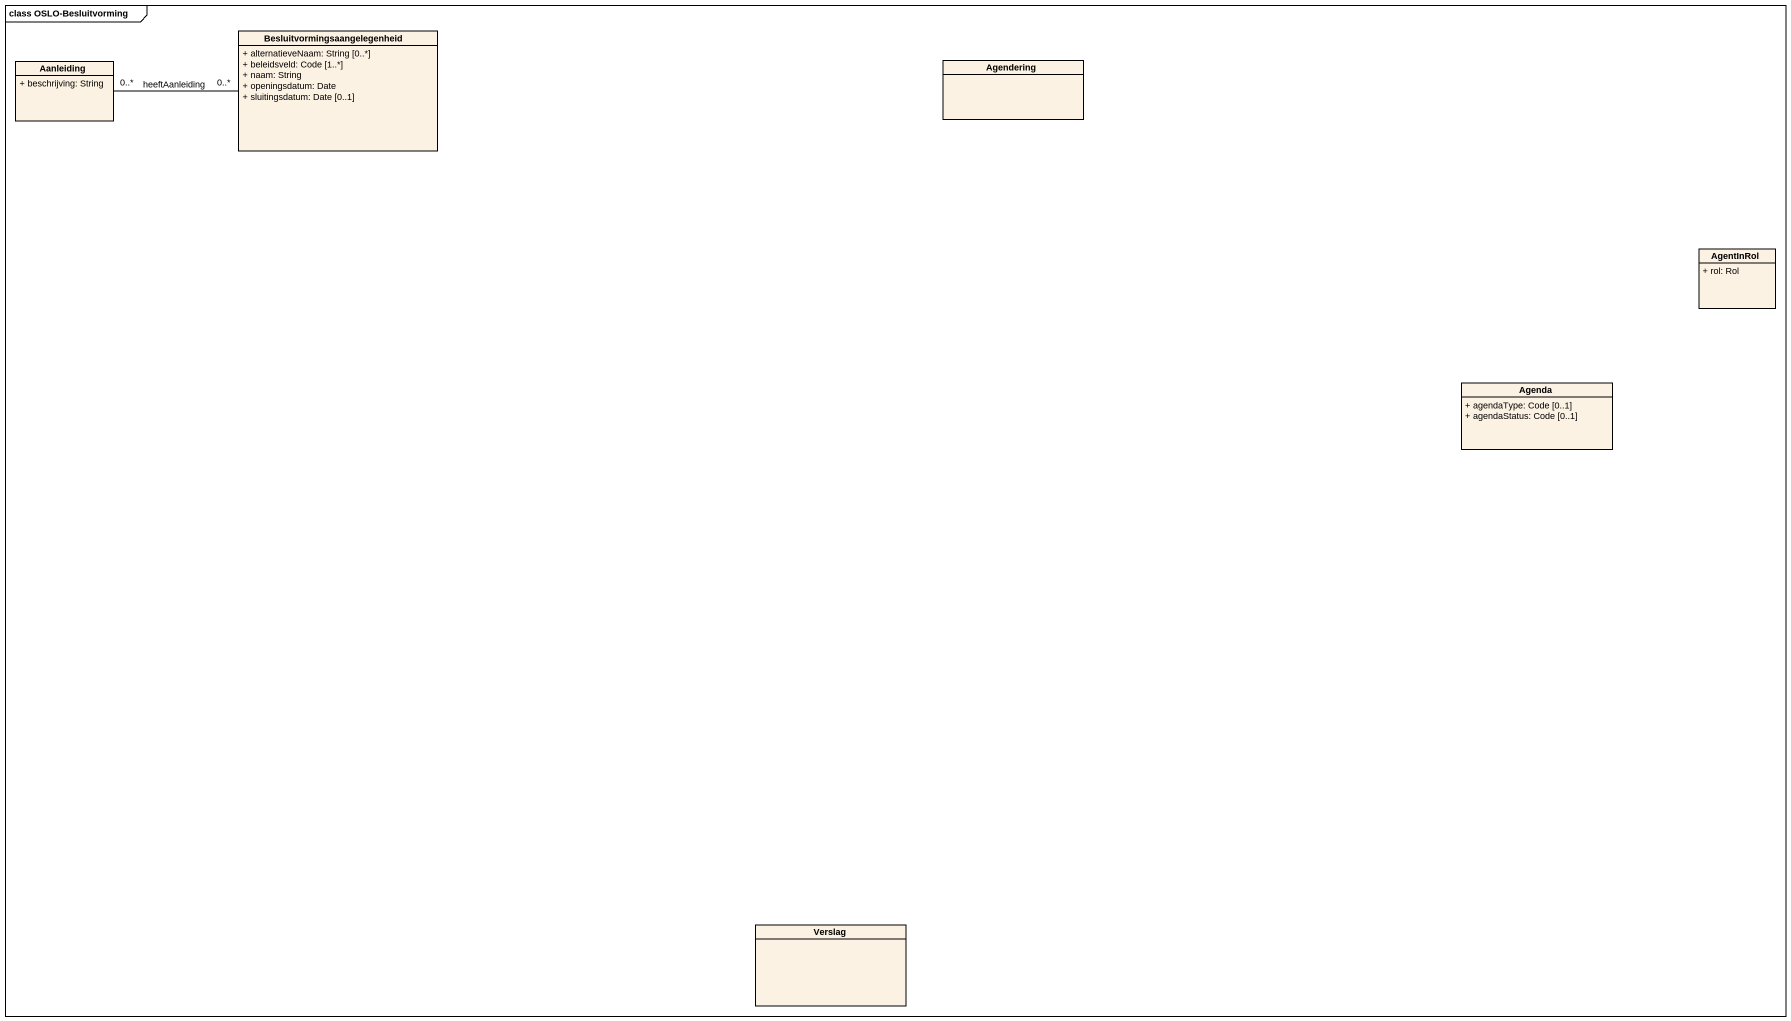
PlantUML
@startuml
mainframe class OSLO-Besluitvorming
hide circle
hide empty members
skinparam classAttributeIconSize 0
class "Besluitvormingsaangelegenheid" as Besluitvormingsaangelegenhei {
  + alternatieveNaam: String [0..*]
  + beleidsveld: Code [1..*]
  + naam: String
  + openingsdatum: Date
  + sluitingsdatum: Date [0..1]
}
class Aanleiding {
  + beschrijving: String
}
class Agendering
class AgentInRol {
  + rol: Rol
}
class Agenda {
  + agendaType: Code [0..1]
  + agendaStatus: Code [0..1]
}
class Verslag
Besluitvormingsaangelegenhei "0..*" -left- "0..*" Aanleiding : heeftAanleiding
@enduml
